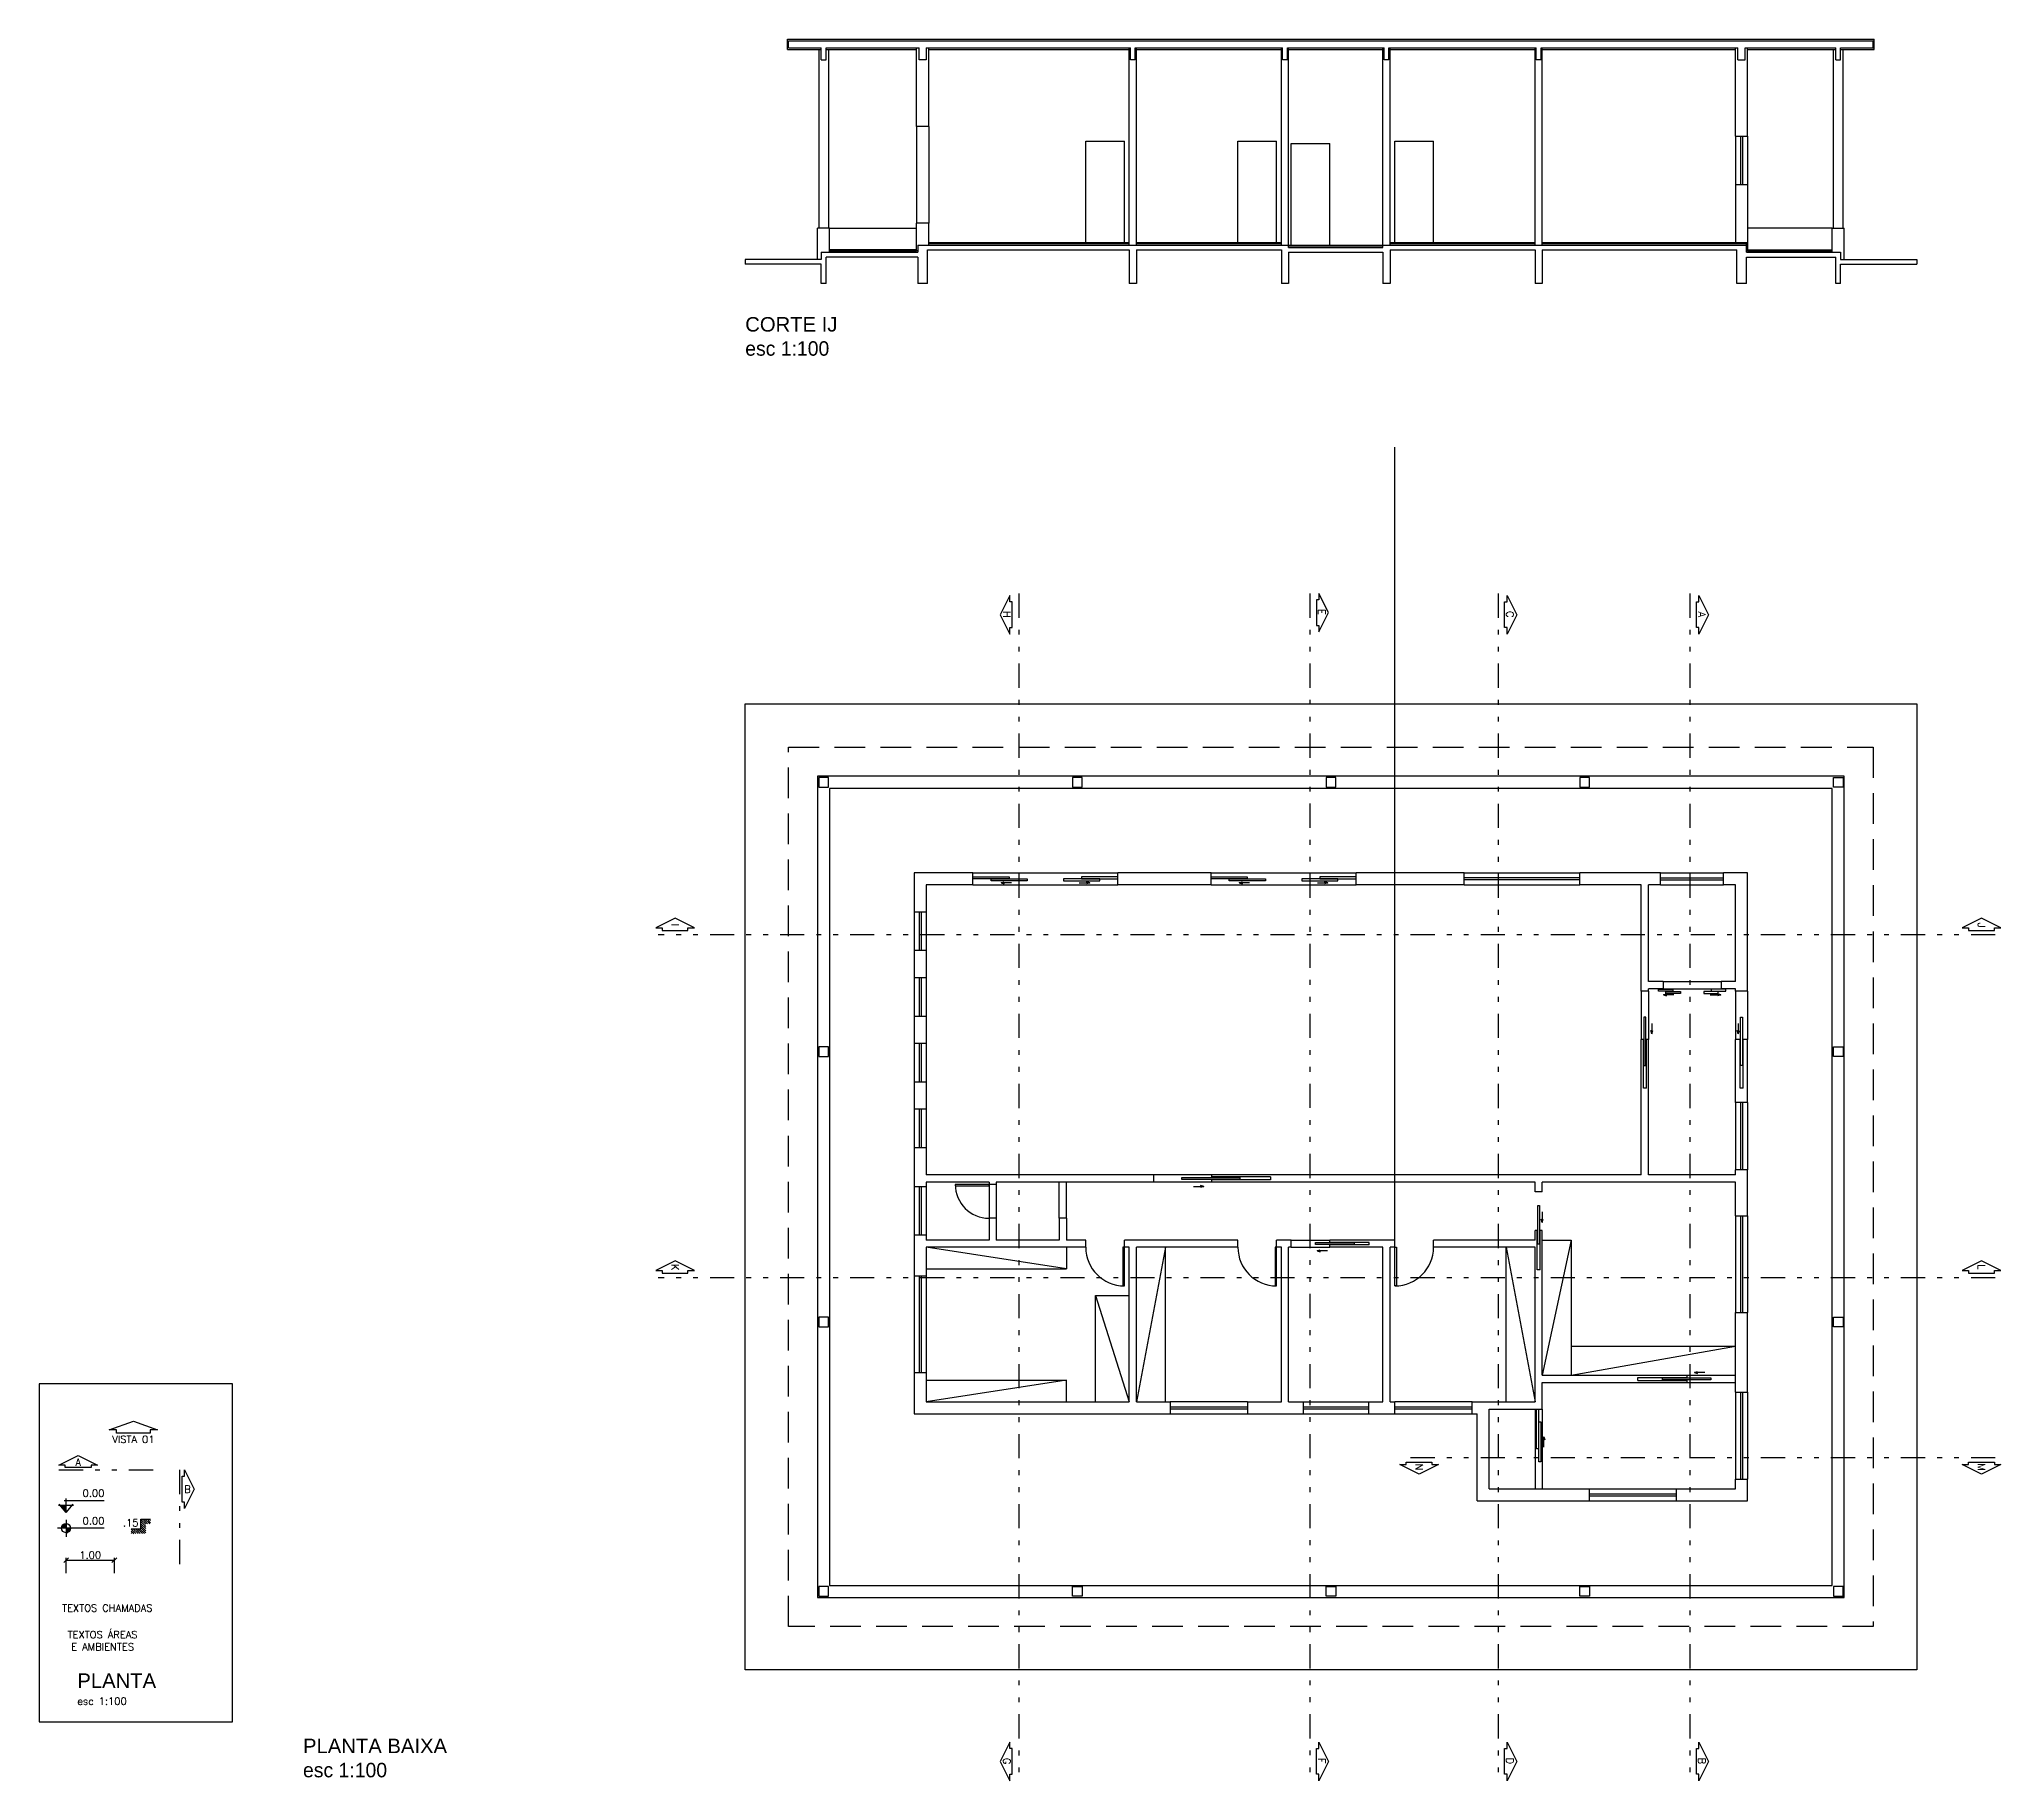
# Model space of a CAD drawing. Header units: millimetres. Extents: x 585.9 to 626.5, y 547.6 to 583.7.
import ezdxf

# ---------------------------------------------------------------- set-up
doc = ezdxf.new("R2010")
doc.units = ezdxf.units.MM
doc.linetypes.add('DIVIDE', pattern=[1.25, 0.5, -0.25, 0, -0.25, 0, -0.25])
doc.linetypes.add('HIDDEN', pattern=[9.525, 6.35, -3.175])
for name, color, linetype in [('ARQ 01', 1, 'Continuous'), ('ARQ 02', 2, 'Continuous'), ('ARQ ESQ1', 1, 'Continuous'), ('ARQ ESQ2', 2, 'Continuous'), ('ARQ-ALVENARIA', 4, 'Continuous'), ('ARQ-COTAS', 30, 'Continuous'), ('ARQ-ESQ-01', 1, 'Continuous'), ('ARQ-ESQ-02', 2, 'Continuous'), ('ARQ-ESTRUTURA', 6, 'Continuous'), ('ARQ-LINHA-05', 5, 'Continuous'), ('ARQ-LINHACORTE', 3, 'DIVIDE'), ('ARQ-MUROS', 17, 'Continuous'), ('ARQ-MÓVEIS', 170, 'Continuous'), ('ARQ-NIVEL', 1, 'Continuous'), ('ARQ-PISO', 8, 'Continuous'), ('ARQ-PROJ-01', 1, 'HIDDEN'), ('ARQ-TEXTO2', 2, 'Continuous'), ('ARQ-TEXTO3', 3, 'Continuous'), ('ARQ-TEXTO4', 4, 'Continuous')]:
    doc.layers.add(name, color=color, linetype=linetype)
doc.styles.add('ROMANS', font='romans.shx')
doc.dimstyles.new('1-100', dxfattribs={"dimtxt": 0.15, "dimasz": 0.1, "dimexe": 0.05, "dimexo": 0.1, "dimgap": 0.03, "dimtad": 1, "dimzin": 5, "dimdsep": 46, "dimtxsty": 'ROMANS', "dimblk": 'OBLIQUE', "dimcen": 0, "dimclrd": 256, "dimclre": 256, "dimclrt": 2, "dimadec": 0, "dimazin": 0, "dimtfac": 1, "dimtofl": 0, "dimtmove": 2, "dimatfit": 3, "dimfxl": 0.04, "dimtolj": 1, "dimtzin": 1, "dimarcsym": 0})

# ---------------------------------------------------------------- blocks, each defined once
blk = doc.blocks.new('_Oblique')
at = {"color": 0, "linetype": 'ByBlock', "lineweight": -2}
blk.add_line((-0.5, -0.5), (0.5, 0.5), dxfattribs=at)
blk = doc.blocks.new('*D15')
at = {"layer": 'ARQ-COTAS', "lineweight": -2}
for p, q in [((586.468, 551.929), (586.468, 552.248)), ((586.468, 552.198), (587.468, 552.198)), ((587.468, 551.929), (587.468, 552.248))]:
    blk.add_line(p, q, dxfattribs=at)
at = {"layer": 'DEFPOINTS', "color": 0}
for p in [(587.468, 552.198), (586.468, 551.829), (587.468, 551.829)]:
    blk.add_point(p, dxfattribs=at)
at = {"layer": 'ARQ-COTAS', "lineweight": -2, "xscale": 0.1, "yscale": 0.1, "zscale": 0.1, "rotation": 180}
blk.add_blockref('_Oblique', (586.468, 552.198), dxfattribs=at)
at = {"layer": 'ARQ-COTAS', "lineweight": -2, "xscale": 0.1, "yscale": 0.1, "zscale": 0.1}
blk.add_blockref('_Oblique', (587.468, 552.198), dxfattribs=at)
at = {"layer": 'ARQ-COTAS', "color": 2, "insert": (586.968, 552.303), "char_height": 0.15, "attachment_point": 5, "style": 'ROMANS'}
blk.add_mtext('\\A1;1.00', dxfattribs=at)
blk = doc.blocks.new('A$C4D0E081D')
at = {"layer": 'ARQ-NIVEL'}
h = blk.add_hatch(dxfattribs=at)
h.set_pattern_fill('ANSI31', color=8, scale=0.25, angle=90, style=0)
h.set_pattern_definition([(135, (-18.381433, -69.158416), (-0.022097087, -0.022097087), [])])
h.paths.add_polyline_path([(0.4, 0.3), (0.2, 0.3), (0.2, 0.1), (0, 0.1), (0, 0), (0.3, 0), (0.3, 0.2), (0.4, 0.2)])
at = {"layer": 'ARQ-NIVEL', "color": 2}
blk.add_lwpolyline([(0, 0.1), (0.2, 0.1), (0.2, 0.3), (0.4, 0.3)], dxfattribs=at)
blk = doc.blocks.new('nivel planta')
at = {"layer": 'ARQ-NIVEL', "color": 1}
for p, q in [((0, 0), (-0.969, 0)), ((-0.884, 0.007), (-0.791, 0.007)), ((-0.883, 0.015), (-0.791, 0.015)), ((-0.882, 0.023), (-0.791, 0.023)), ((-0.88, 0.03), (-0.791, 0.03)), ((-0.876, 0.038), (-0.791, 0.038)), ((-0.873, 0.046), (-0.791, 0.046)), ((-0.868, 0.054), (-0.791, 0.054)), ((-0.861, 0.062), (-0.791, 0.062)), ((-0.854, 0.069), (-0.791, 0.069)), ((-0.844, 0.077), (-0.791, 0.077)), ((-0.83, 0.085), (-0.791, 0.085)), ((-0.791, 0.174), (-0.791, -0.179)), ((-0.791, -0.001), (-0.697, -0.001)), ((-0.791, -0.009), (-0.698, -0.009)), ((-0.791, -0.016), (-0.699, -0.016)), ((-0.791, -0.024), (-0.7, -0.024)), ((-0.791, -0.032), (-0.703, -0.032)), ((-0.791, -0.04), (-0.706, -0.04)), ((-0.791, -0.048), (-0.71, -0.048)), ((-0.791, -0.056), (-0.715, -0.056)), ((-0.791, -0.063), (-0.722, -0.063)), ((-0.791, -0.071), (-0.73, -0.071)), ((-0.791, -0.079), (-0.74, -0.079)), ((-0.791, -0.087), (-0.755, -0.087))]:
    blk.add_line(p, q, dxfattribs=at)
blk.add_circle((-0.791, 0), 0.0937, dxfattribs=at)
blk = doc.blocks.new('nivel corte')
at = {"color": 1}
for p, q in [((-0.155, 0.15), (0.155, 0.15)), ((0, 0), (-0.144, 0.174)), ((0, 0.141), (-0.117, 0.141)), ((0, 0.131), (-0.109, 0.131)), ((0, 0.122), (-0.101, 0.122)), ((0, 0.113), (-0.093, 0.113)), ((0, 0.103), (-0.086, 0.103)), ((0, 0.094), (-0.078, 0.094)), ((0, 0.084), (-0.07, 0.084)), ((0, 0.075), (-0.062, 0.075)), ((0, 0.066), (-0.054, 0.066)), ((0, 0.056), (-0.047, 0.056)), ((0, 0.047), (-0.039, 0.047)), ((-0.038, 0.249), (0.791, 0.249)), ((0, 0.038), (-0.031, 0.038)), ((0, 0.028), (-0.023, 0.028)), ((0, 0.019), (-0.016, 0.019)), ((0, 0.009), (-0.008, 0.009)), ((0, 0), (0, 0.287)), ((0, 0), (0.144, 0.174))]:
    blk.add_line(p, q, dxfattribs=at)

msp = doc.modelspace()

# ---------------------------------------------------------------- linework, layer by layer
msp.add_lwpolyline([(585.912, 548.85), (589.912, 548.85), (589.912, 555.85), (585.912, 555.85)], close=True)
at = {"layer": 'ARQ 01'}
for centre, start, end in [((608.372, 558.675), 180, 270), ((611.522, 558.675), 180, 270), ((613.972, 558.675), 270, 0)]:
    msp.add_arc(centre, 0.8, start, end, dxfattribs=at)
at = {"layer": 'ARQ 02'}
for points in [[(608.372, 558.675), (608.342, 558.675), (608.342, 557.875), (608.372, 557.875)], [(611.522, 558.675), (611.492, 558.675), (611.492, 557.875), (611.522, 557.875)], [(613.972, 558.675), (614.002, 558.675), (614.002, 557.875), (613.972, 557.875)]]:
    msp.add_lwpolyline(points, close=True, dxfattribs=at)
at = {"layer": 'ARQ ESQ1'}
for p, q in [((607.572, 579.473), (607.572, 581.573)), ((608.372, 579.473), (608.372, 581.573)), ((610.722, 579.473), (610.722, 581.573)), ((611.522, 579.473), (611.522, 581.573)), ((611.822, 579.423), (611.822, 581.523)), ((611.822, 581.523), (612.622, 581.523)), ((612.622, 579.423), (612.622, 581.523)), ((613.972, 579.473), (613.972, 581.573)), ((614.772, 579.473), (614.772, 581.573)), ((621.022, 581.673), (621.022, 580.673)), ((621.272, 581.673), (621.272, 580.673)), ((605.819, 566.218), (605.886, 566.239)), ((606.035, 566.218), (605.819, 566.218)), ((605.819, 566.218), (605.886, 566.197)), ((607.439, 566.218), (607.655, 566.218)), ((607.655, 566.218), (607.588, 566.239)), ((607.655, 566.218), (607.588, 566.197)), ((610.749, 566.218), (610.816, 566.239)), ((610.965, 566.218), (610.749, 566.218)), ((610.749, 566.218), (610.816, 566.197)), ((612.369, 566.218), (612.585, 566.218)), ((612.585, 566.218), (612.518, 566.239)), ((612.585, 566.218), (612.518, 566.197)), ((619.529, 563.9), (619.596, 563.921)), ((619.529, 563.9), (619.596, 563.921)), ((619.745, 563.9), (619.529, 563.9)), ((619.529, 563.9), (619.596, 563.879)), ((619.745, 563.9), (619.529, 563.9)), ((619.529, 563.9), (619.596, 563.879)), ((620.499, 563.9), (620.715, 563.9)), ((620.499, 563.9), (620.715, 563.9)), ((620.715, 563.9), (620.648, 563.921)), ((620.715, 563.9), (620.648, 563.921)), ((620.715, 563.9), (620.648, 563.879)), ((620.715, 563.9), (620.648, 563.879)), ((619.287, 563.093), (619.266, 563.159)), ((619.287, 563.309), (619.287, 563.093)), ((619.287, 563.093), (619.308, 563.159)), ((621.08, 563.093), (621.059, 563.159)), ((621.08, 563.309), (621.08, 563.093)), ((621.08, 563.093), (621.101, 563.159)), ((609.801, 559.935), (610.017, 559.935)), ((609.801, 559.935), (610.017, 559.935)), ((610.017, 559.935), (609.95, 559.956)), ((610.017, 559.935), (609.95, 559.956)), ((610.017, 559.935), (609.95, 559.914)), ((610.017, 559.935), (609.95, 559.914)), ((617.02, 559.189), (616.999, 559.256)), ((617.02, 559.405), (617.02, 559.189)), ((617.02, 559.189), (617.041, 559.256)), ((612.36, 558.599), (612.426, 558.62)), ((612.36, 558.599), (612.426, 558.62)), ((612.575, 558.599), (612.36, 558.599)), ((612.36, 558.599), (612.426, 558.577)), ((612.575, 558.599), (612.36, 558.599)), ((612.36, 558.599), (612.426, 558.577)), ((620.171, 556.085), (620.238, 556.106)), ((620.171, 556.085), (620.238, 556.064)), ((620.387, 556.085), (620.171, 556.085)), ((617.057, 554.752), (617.036, 554.685)), ((617.057, 554.752), (617.078, 554.685)), ((617.057, 554.536), (617.057, 554.752))]:
    msp.add_line(p, q, dxfattribs=at)
at = {"layer": 'ARQ ESQ2'}
for p, q in [((621.127, 581.673), (621.127, 580.673)), ((621.167, 581.673), (621.167, 580.673)), ((605.237, 566.34), (605.987, 566.34)), ((605.237, 566.3), (605.237, 566.34)), ((605.987, 566.3), (605.237, 566.3)), ((605.612, 566.3), (606.362, 566.3)), ((605.612, 566.26), (605.612, 566.3)), ((606.362, 566.26), (605.612, 566.26)), ((605.987, 566.34), (605.987, 566.3)), ((606.362, 566.3), (606.362, 566.26)), ((607.862, 566.3), (607.112, 566.3)), ((607.112, 566.3), (607.112, 566.26)), ((607.112, 566.26), (607.862, 566.26)), ((608.237, 566.34), (607.487, 566.34)), ((607.487, 566.34), (607.487, 566.3)), ((607.487, 566.3), (608.237, 566.3)), ((607.862, 566.26), (607.862, 566.3)), ((608.237, 566.3), (608.237, 566.34)), ((610.167, 566.34), (610.917, 566.34)), ((610.167, 566.3), (610.167, 566.34)), ((610.917, 566.3), (610.167, 566.3)), ((610.542, 566.3), (611.292, 566.3)), ((610.542, 566.26), (610.542, 566.3)), ((611.292, 566.26), (610.542, 566.26)), ((610.917, 566.34), (610.917, 566.3)), ((611.292, 566.3), (611.292, 566.26)), ((612.792, 566.3), (612.042, 566.3)), ((612.042, 566.3), (612.042, 566.26)), ((612.042, 566.26), (612.792, 566.26)), ((613.167, 566.34), (612.417, 566.34)), ((612.417, 566.34), (612.417, 566.3)), ((612.417, 566.3), (613.167, 566.3)), ((612.792, 566.26), (612.792, 566.3)), ((613.167, 566.3), (613.167, 566.34)), ((619.426, 564.019), (619.726, 564.019)), ((619.426, 563.979), (619.426, 564.019)), ((619.726, 563.979), (619.426, 563.979)), ((619.581, 563.969), (619.881, 563.969)), ((619.581, 563.929), (619.581, 563.969)), ((619.726, 564.019), (619.726, 563.979)), ((619.881, 563.969), (619.881, 563.929)), ((620.663, 563.969), (620.363, 563.969)), ((620.363, 563.969), (620.363, 563.929)), ((620.818, 564.019), (620.518, 564.019)), ((620.518, 564.019), (620.518, 563.979)), ((620.518, 563.979), (620.818, 563.979)), ((620.663, 563.929), (620.663, 563.969)), ((620.818, 563.979), (620.818, 564.019)), ((619.881, 563.929), (619.581, 563.929)), ((620.363, 563.929), (620.663, 563.929)), ((619.167, 563.44), (619.127, 563.44)), ((619.127, 563.44), (619.127, 562.44)), ((619.167, 562.44), (619.167, 563.44)), ((621.127, 563.44), (621.167, 563.44)), ((621.127, 562.44), (621.127, 563.44)), ((621.167, 563.44), (621.167, 562.44)), ((619.127, 562.44), (619.167, 562.44)), ((621.167, 562.44), (621.127, 562.44)), ((609.562, 560.12), (610.762, 560.12)), ((609.562, 560.08), (609.562, 560.12)), ((610.762, 560.08), (609.562, 560.08)), ((610.762, 560.12), (610.762, 560.08)), ((616.927, 559.54), (616.967, 559.54)), ((616.927, 558.74), (616.927, 559.54)), ((616.967, 559.54), (616.967, 558.74)), ((612.33, 558.77), (613.13, 558.77)), ((612.33, 558.73), (612.33, 558.77)), ((613.13, 558.73), (612.33, 558.73)), ((613.13, 558.77), (613.13, 558.73)), ((616.967, 558.74), (616.927, 558.74)), ((619.51, 555.97), (620.51, 555.97)), ((619.51, 555.93), (619.51, 555.97)), ((620.51, 555.93), (619.51, 555.93)), ((620.51, 555.97), (620.51, 555.93)), ((616.904, 555.325), (616.944, 555.325)), ((616.904, 554.5), (616.904, 555.325)), ((616.944, 555.325), (616.944, 554.5)), ((616.952, 555.058), (616.992, 555.058)), ((616.952, 554.233), (616.952, 555.058)), ((616.992, 555.058), (616.992, 554.233)), ((616.944, 554.5), (616.904, 554.5)), ((616.992, 554.233), (616.952, 554.233))]:
    msp.add_line(p, q, dxfattribs=at)
at = {"layer": 'ARQ-ALVENARIA'}
for p, q in [((604.072, 581.873), (604.072, 583.503)), ((604.322, 581.873), (604.322, 583.503)), ((608.472, 579.423), (608.472, 583.503)), ((608.622, 579.423), (608.622, 583.503)), ((611.622, 579.423), (611.622, 583.503)), ((611.772, 579.423), (611.772, 583.503)), ((613.722, 579.423), (613.722, 583.503)), ((613.872, 579.423), (613.872, 583.503)), ((616.872, 579.423), (616.872, 583.503)), ((617.022, 579.423), (617.022, 583.503)), ((621.022, 581.673), (621.022, 583.503)), ((621.272, 581.673), (621.272, 583.503)), ((604.322, 581.873), (604.072, 581.873)), ((621.022, 581.673), (621.272, 581.673)), ((621.022, 580.673), (621.272, 580.673)), ((621.022, 580.673), (621.022, 579.473)), ((621.272, 580.673), (621.272, 579.473)), ((602.272, 579.773), (602.022, 579.773)), ((602.022, 579.123), (602.022, 579.773)), ((602.272, 579.273), (602.272, 579.773)), ((604.072, 579.303), (604.072, 579.873)), ((604.322, 579.873), (604.072, 579.873)), ((604.322, 579.423), (604.322, 579.873)), ((623.022, 579.273), (623.022, 579.773)), ((623.022, 579.773), (623.272, 579.773)), ((623.272, 579.123), (623.272, 579.773)), ((602.047, 568.4), (602.047, 568.2)), ((602.247, 568.4), (602.047, 568.4)), ((602.247, 568.2), (602.247, 568.4)), ((607.297, 568.4), (607.297, 568.2)), ((607.497, 568.4), (607.297, 568.4)), ((607.497, 568.2), (607.497, 568.4)), ((612.547, 568.4), (612.547, 568.2)), ((612.747, 568.4), (612.547, 568.4)), ((612.747, 568.2), (612.747, 568.4)), ((617.797, 568.4), (617.797, 568.2)), ((617.997, 568.4), (617.797, 568.4)), ((617.997, 568.2), (617.997, 568.4)), ((602.047, 568.2), (602.247, 568.2)), ((607.297, 568.2), (607.497, 568.2)), ((612.547, 568.2), (612.747, 568.2)), ((617.797, 568.2), (617.997, 568.2)), ((623.047, 568.4), (623.247, 568.4)), ((623.047, 568.2), (623.047, 568.4)), ((623.247, 568.2), (623.047, 568.2)), ((623.247, 568.4), (623.247, 568.2)), ((604.022, 566.425), (604.022, 565.615)), ((605.237, 566.425), (604.022, 566.425)), ((605.237, 566.175), (605.237, 566.425)), ((610.167, 566.425), (608.237, 566.425)), ((608.237, 566.175), (608.237, 566.425)), ((610.167, 566.175), (610.167, 566.425)), ((613.167, 566.175), (613.167, 566.425)), ((615.402, 566.425), (613.167, 566.425)), ((615.402, 566.175), (615.402, 566.425)), ((619.472, 566.425), (617.802, 566.425)), ((617.802, 566.175), (617.802, 566.425)), ((619.472, 566.175), (619.472, 566.425)), ((621.272, 566.425), (620.772, 566.425)), ((620.772, 566.175), (620.772, 566.425)), ((621.272, 563.975), (621.272, 566.425)), ((604.272, 566.175), (604.272, 565.615)), ((605.237, 566.175), (604.272, 566.175)), ((610.167, 566.175), (608.237, 566.175)), ((615.402, 566.175), (613.167, 566.175)), ((619.072, 566.175), (617.802, 566.175)), ((619.072, 563.975), (619.072, 566.175)), ((619.222, 564.175), (619.222, 566.175)), ((619.472, 566.175), (619.222, 566.175)), ((621.022, 566.175), (620.772, 566.175)), ((621.022, 564.175), (621.022, 566.175)), ((604.272, 565.615), (604.022, 565.615)), ((604.272, 564.815), (604.022, 564.815)), ((604.022, 564.815), (604.022, 564.255)), ((604.272, 564.815), (604.272, 564.255)), ((604.272, 564.255), (604.022, 564.255)), ((619.222, 563.975), (619.072, 563.975)), ((619.522, 564.175), (619.222, 564.175)), ((619.522, 564.025), (619.222, 564.025)), ((619.222, 563.975), (619.222, 564.025)), ((619.522, 564.175), (619.522, 564.025)), ((621.022, 564.175), (620.722, 564.175)), ((620.722, 564.175), (620.722, 564.025)), ((621.022, 564.025), (620.722, 564.025)), ((621.022, 563.975), (621.022, 564.025)), ((621.272, 563.975), (621.022, 563.975)), ((604.272, 563.455), (604.022, 563.455)), ((604.022, 563.455), (604.022, 562.895)), ((604.272, 563.455), (604.272, 562.895)), ((602.047, 562.825), (602.047, 562.625)), ((602.247, 562.825), (602.047, 562.825)), ((602.247, 562.625), (602.247, 562.825)), ((604.272, 562.895), (604.022, 562.895)), ((619.072, 560.175), (619.072, 562.975)), ((619.117, 562.975), (619.072, 562.975)), ((619.117, 561.965), (619.117, 562.975)), ((619.222, 562.975), (619.177, 562.975)), ((619.177, 561.965), (619.177, 562.975)), ((619.222, 560.175), (619.222, 562.975)), ((621.022, 561.675), (621.022, 562.975)), ((621.117, 562.975), (621.022, 562.975)), ((621.117, 561.965), (621.117, 562.975)), ((621.272, 562.975), (621.177, 562.975)), ((621.177, 561.965), (621.177, 562.975)), ((621.272, 561.675), (621.272, 562.975)), ((623.047, 562.825), (623.247, 562.825)), ((623.047, 562.625), (623.047, 562.825)), ((623.247, 562.825), (623.247, 562.625)), ((602.047, 562.625), (602.247, 562.625)), ((623.247, 562.625), (623.047, 562.625)), ((604.272, 562.095), (604.022, 562.095)), ((604.022, 562.095), (604.022, 561.535)), ((604.272, 562.095), (604.272, 561.535)), ((619.177, 561.965), (619.117, 561.965)), ((621.177, 561.965), (621.117, 561.965)), ((604.272, 561.535), (604.022, 561.535)), ((621.272, 561.675), (621.022, 561.675)), ((604.272, 560.735), (604.022, 560.735)), ((604.022, 560.735), (604.022, 559.925)), ((604.272, 560.735), (604.272, 560.175)), ((604.272, 559.925), (604.022, 559.925)), ((608.978, 560.175), (604.272, 560.175)), ((604.272, 560.025), (604.272, 559.925)), ((605.572, 560.025), (604.272, 560.025)), ((605.572, 560.025), (605.572, 559.975)), ((605.722, 559.975), (605.572, 559.975)), ((605.722, 560.025), (605.722, 559.975)), ((608.978, 560.025), (605.722, 560.025)), ((608.978, 560.175), (608.978, 560.025)), ((619.072, 560.175), (610.178, 560.175)), ((610.178, 560.175), (610.178, 560.13)), ((611.398, 560.13), (610.178, 560.13)), ((611.398, 560.07), (610.178, 560.07)), ((610.178, 560.07), (610.178, 560.025)), ((616.872, 560.025), (610.178, 560.025)), ((611.398, 560.13), (611.398, 560.07)), ((616.872, 559.825), (616.872, 560.025)), ((621.022, 560.025), (617.022, 560.025)), ((617.022, 559.825), (617.022, 560.025)), ((621.022, 560.175), (619.222, 560.175)), ((621.022, 560.175), (621.022, 560.275)), ((621.272, 560.275), (621.022, 560.275)), ((621.022, 559.325), (621.022, 560.025)), ((621.272, 559.325), (621.272, 560.275)), ((617.022, 559.825), (616.872, 559.825)), ((605.572, 559.275), (605.572, 558.825)), ((605.722, 559.275), (605.572, 559.275)), ((605.722, 559.275), (605.722, 558.825)), ((607.172, 559.275), (607.022, 559.275)), ((607.022, 559.275), (607.022, 558.825)), ((607.172, 559.275), (607.172, 558.825)), ((621.022, 559.325), (621.272, 559.325)), ((604.272, 558.925), (604.022, 558.925)), ((604.022, 558.925), (604.022, 558.075)), ((604.272, 558.925), (604.272, 558.825)), ((605.572, 558.825), (604.272, 558.825)), ((604.272, 558.675), (604.272, 558.075)), ((607.572, 558.675), (604.272, 558.675)), ((607.022, 558.825), (605.722, 558.825)), ((607.572, 558.825), (607.172, 558.825)), ((607.572, 558.675), (607.572, 558.825)), ((608.372, 558.675), (608.372, 558.825)), ((610.722, 558.825), (608.372, 558.825)), ((608.472, 558.675), (608.372, 558.675)), ((608.472, 555.475), (608.472, 558.675)), ((608.622, 555.475), (608.622, 558.675)), ((610.722, 558.675), (608.622, 558.675)), ((610.722, 558.675), (610.722, 558.825)), ((611.522, 558.675), (611.522, 558.825)), ((611.822, 558.825), (611.522, 558.825)), ((611.622, 558.675), (611.522, 558.675)), ((611.622, 555.475), (611.622, 558.675)), ((611.772, 555.475), (611.772, 558.675)), ((611.822, 558.675), (611.772, 558.675)), ((611.822, 558.675), (611.822, 558.825)), ((613.972, 558.825), (612.622, 558.825)), ((612.622, 558.775), (612.622, 558.825)), ((613.442, 558.775), (612.622, 558.775)), ((612.622, 558.675), (612.622, 558.725)), ((613.442, 558.725), (612.622, 558.725)), ((613.722, 558.675), (612.622, 558.675)), ((613.442, 558.725), (613.442, 558.775)), ((613.722, 555.475), (613.722, 558.675)), ((613.872, 555.475), (613.872, 558.675)), ((613.972, 558.675), (613.872, 558.675)), ((613.972, 558.675), (613.972, 558.825)), ((616.872, 558.825), (614.772, 558.825)), ((614.772, 558.675), (614.772, 558.825)), ((616.872, 558.675), (614.772, 558.675)), ((616.872, 558.825), (616.872, 559.025)), ((616.917, 559.025), (616.872, 559.025)), ((616.872, 555.475), (616.872, 558.675)), ((616.917, 558.205), (616.917, 559.025)), ((617.022, 559.025), (616.977, 559.025)), ((616.977, 558.205), (616.977, 559.025)), ((617.022, 556.025), (617.022, 559.025)), ((604.272, 558.075), (604.022, 558.075)), ((616.977, 558.205), (616.917, 558.205)), ((602.047, 557.225), (602.047, 557.025)), ((602.247, 557.225), (602.047, 557.225)), ((602.247, 557.025), (602.247, 557.225)), ((621.022, 557.325), (621.272, 557.325)), ((621.022, 555.675), (621.022, 557.325)), ((621.272, 555.675), (621.272, 557.325)), ((623.047, 557.225), (623.247, 557.225)), ((623.047, 557.025), (623.047, 557.225)), ((623.247, 557.225), (623.247, 557.025)), ((602.047, 557.025), (602.247, 557.025)), ((623.247, 557.025), (623.047, 557.025)), ((604.272, 556.075), (604.022, 556.075)), ((604.022, 556.075), (604.022, 555.225)), ((604.272, 556.075), (604.272, 555.475)), ((617.022, 556.025), (620.022, 556.025)), ((617.022, 555.325), (617.022, 555.875)), ((617.022, 555.875), (620.022, 555.875)), ((619.002, 555.92), (619.002, 555.98)), ((619.002, 555.98), (620.022, 555.98)), ((619.002, 555.92), (620.022, 555.92)), ((620.022, 555.98), (620.022, 556.025)), ((620.022, 555.875), (620.022, 555.92)), ((604.272, 555.475), (608.472, 555.475)), ((608.622, 555.475), (609.322, 555.475)), ((609.322, 555.475), (609.322, 555.225)), ((610.922, 555.475), (610.922, 555.225)), ((610.922, 555.475), (611.622, 555.475)), ((611.772, 555.475), (612.072, 555.475)), ((612.072, 555.475), (612.072, 555.225)), ((613.422, 555.475), (613.422, 555.225)), ((613.422, 555.475), (613.722, 555.475)), ((613.872, 555.475), (613.972, 555.475)), ((613.972, 555.225), (613.972, 555.475)), ((615.572, 555.225), (615.572, 555.475)), ((615.572, 555.475), (616.872, 555.475)), ((621.022, 555.675), (621.272, 555.675)), ((604.022, 555.225), (609.322, 555.225)), ((610.922, 555.225), (612.072, 555.225)), ((613.422, 555.225), (613.972, 555.225)), ((615.572, 555.225), (615.672, 555.225)), ((615.672, 553.425), (615.672, 555.225)), ((615.922, 553.675), (615.922, 555.325)), ((615.922, 555.325), (617.022, 555.325)), ((621.022, 553.675), (621.022, 553.875)), ((621.022, 553.875), (621.272, 553.875)), ((621.272, 553.425), (621.272, 553.875)), ((615.672, 553.425), (617.997, 553.425)), ((615.922, 553.675), (617.997, 553.675)), ((617.997, 553.425), (617.997, 553.675)), ((619.797, 553.425), (619.797, 553.675)), ((619.797, 553.675), (621.022, 553.675)), ((619.797, 553.425), (621.272, 553.425)), ((602.247, 551.65), (602.047, 551.65)), ((602.047, 551.65), (602.047, 551.45)), ((602.047, 551.45), (602.247, 551.45)), ((602.247, 551.45), (602.247, 551.65)), ((607.297, 551.45), (607.297, 551.65)), ((607.297, 551.65), (607.497, 551.65)), ((607.497, 551.45), (607.297, 551.45)), ((607.497, 551.65), (607.497, 551.45)), ((612.547, 551.45), (612.547, 551.65)), ((612.547, 551.65), (612.747, 551.65)), ((612.747, 551.45), (612.547, 551.45)), ((612.747, 551.65), (612.747, 551.45)), ((617.797, 551.45), (617.797, 551.65)), ((617.797, 551.65), (617.997, 551.65)), ((617.997, 551.45), (617.797, 551.45)), ((617.997, 551.65), (617.997, 551.45)), ((623.247, 551.65), (623.047, 551.65)), ((623.047, 551.65), (623.047, 551.45)), ((623.047, 551.45), (623.247, 551.45)), ((623.247, 551.45), (623.247, 551.65))]:
    msp.add_line(p, q, dxfattribs=at)
at = {"layer": 'ARQ-ESQ-01'}
for p, q in [((604.072, 581.873), (604.072, 579.873)), ((604.322, 581.873), (604.322, 579.873)), ((607.572, 581.573), (608.372, 581.573)), ((610.722, 581.573), (611.522, 581.573)), ((613.972, 581.573), (614.772, 581.573)), ((615.402, 566.425), (617.802, 566.425)), ((619.472, 566.425), (620.772, 566.425)), ((615.402, 566.175), (617.802, 566.175)), ((619.472, 566.175), (620.772, 566.175)), ((604.022, 565.615), (604.022, 564.815)), ((604.272, 565.615), (604.272, 564.815)), ((604.022, 564.255), (604.022, 563.455)), ((604.272, 564.255), (604.272, 563.455)), ((604.022, 562.895), (604.022, 562.095)), ((604.272, 562.895), (604.272, 562.095)), ((604.022, 561.535), (604.022, 560.735)), ((604.272, 561.535), (604.272, 560.735)), ((621.022, 561.675), (621.022, 560.275)), ((621.272, 561.675), (621.272, 560.275)), ((604.022, 559.925), (604.022, 558.925)), ((604.272, 559.925), (604.272, 558.925)), ((621.022, 559.325), (621.022, 557.325)), ((621.272, 559.325), (621.272, 557.325)), ((604.022, 558.075), (604.022, 556.075)), ((604.272, 558.075), (604.272, 556.075)), ((610.922, 555.475), (609.322, 555.475)), ((612.072, 555.475), (613.422, 555.475)), ((615.572, 555.475), (613.972, 555.475)), ((621.022, 555.675), (621.022, 553.875)), ((621.272, 555.675), (621.272, 553.875)), ((609.322, 555.225), (610.922, 555.225)), ((612.072, 555.225), (613.422, 555.225)), ((613.972, 555.225), (615.572, 555.225)), ((617.997, 553.675), (619.797, 553.675)), ((617.997, 553.425), (619.797, 553.425))]:
    msp.add_line(p, q, dxfattribs=at)
msp.add_arc((605.572, 559.975), 0.7, 180, 270, dxfattribs=at)
at = {"layer": 'ARQ-ESQ-02'}
for p, q in [((617.802, 566.32), (615.402, 566.32)), ((617.802, 566.28), (615.402, 566.28)), ((619.472, 566.32), (620.772, 566.32)), ((619.472, 566.28), (620.772, 566.28)), ((604.127, 565.615), (604.127, 564.815)), ((604.167, 565.615), (604.167, 564.815)), ((604.127, 564.255), (604.127, 563.455)), ((604.167, 564.255), (604.167, 563.455)), ((604.127, 562.895), (604.127, 562.095)), ((604.167, 562.895), (604.167, 562.095)), ((604.127, 561.535), (604.127, 560.735)), ((604.167, 561.535), (604.167, 560.735)), ((621.127, 561.675), (621.127, 560.275)), ((621.167, 561.675), (621.167, 560.275)), ((604.127, 559.925), (604.127, 558.925)), ((604.167, 559.925), (604.167, 558.925)), ((605.572, 559.975), (604.872, 559.975)), ((604.872, 559.975), (604.872, 559.945)), ((604.872, 559.945), (605.572, 559.945)), ((605.572, 559.945), (605.572, 559.975)), ((621.127, 559.325), (621.127, 557.325)), ((621.167, 559.325), (621.167, 557.325)), ((604.127, 558.075), (604.127, 556.075)), ((604.167, 558.075), (604.167, 556.075)), ((621.127, 555.675), (621.127, 553.875)), ((621.167, 555.675), (621.167, 553.875)), ((609.322, 555.37), (610.922, 555.37)), ((609.322, 555.33), (610.922, 555.33)), ((612.072, 555.37), (613.422, 555.37)), ((612.072, 555.33), (613.422, 555.33)), ((613.972, 555.37), (615.572, 555.37)), ((613.972, 555.33), (615.572, 555.33)), ((617.997, 553.57), (619.797, 553.57)), ((617.997, 553.53), (619.797, 553.53))]:
    msp.add_line(p, q, dxfattribs=at)
at = {"layer": 'ARQ-ESTRUTURA'}
for p, q in [((601.422, 583.503), (601.422, 583.653)), ((601.422, 583.653), (623.872, 583.653)), ((601.422, 583.503), (602.048, 583.503)), ((602.048, 583.503), (602.098, 583.503)), ((602.098, 583.253), (602.098, 583.503)), ((602.198, 583.503), (604.122, 583.503)), ((602.198, 583.253), (602.198, 583.503)), ((604.272, 583.503), (608.497, 583.503)), ((608.497, 583.253), (608.497, 583.503)), ((608.597, 583.253), (608.597, 583.503)), ((608.597, 583.503), (611.647, 583.503)), ((611.647, 583.253), (611.647, 583.503)), ((611.747, 583.253), (611.747, 583.503)), ((611.747, 583.503), (613.747, 583.503)), ((613.747, 583.253), (613.747, 583.503)), ((613.847, 583.253), (613.847, 583.503)), ((613.847, 583.503), (616.897, 583.503)), ((616.897, 583.253), (616.897, 583.503)), ((616.997, 583.253), (616.997, 583.503)), ((616.997, 583.503), (621.072, 583.503)), ((621.072, 583.253), (621.072, 583.503)), ((621.222, 583.503), (623.096, 583.503)), ((621.222, 583.253), (621.222, 583.503)), ((623.096, 583.253), (623.096, 583.503)), ((623.196, 583.253), (623.196, 583.503)), ((623.196, 583.503), (623.872, 583.503)), ((623.872, 583.503), (623.872, 583.653)), ((602.098, 583.253), (602.198, 583.253)), ((608.597, 583.253), (608.497, 583.253)), ((611.747, 583.253), (611.647, 583.253)), ((613.847, 583.253), (613.747, 583.253)), ((616.997, 583.253), (616.897, 583.253)), ((621.072, 583.253), (621.222, 583.253)), ((623.096, 583.253), (623.196, 583.253)), ((604.097, 579.423), (611.772, 579.423)), ((604.097, 579.423), (604.097, 579.273)), ((611.772, 579.373), (611.772, 579.423)), ((611.772, 579.373), (613.722, 579.373)), ((613.722, 579.423), (621.247, 579.423)), ((613.722, 579.373), (613.722, 579.423)), ((621.247, 579.273), (621.247, 579.423)), ((602.098, 579.123), (600.522, 579.123)), ((600.522, 579.123), (600.522, 579.023)), ((602.098, 579.023), (600.522, 579.023)), ((602.098, 579.273), (602.098, 579.123)), ((602.098, 579.273), (604.097, 579.273)), ((602.098, 578.623), (602.098, 579.023)), ((602.198, 578.623), (602.198, 579.173)), ((604.097, 579.173), (602.198, 579.173)), ((604.097, 579.173), (604.097, 578.623)), ((604.297, 578.623), (604.297, 579.323)), ((604.297, 579.323), (608.472, 579.323)), ((608.472, 579.323), (608.472, 578.623)), ((608.622, 579.323), (608.622, 578.623)), ((608.622, 579.323), (611.622, 579.323)), ((611.622, 579.323), (611.622, 578.623)), ((611.772, 579.273), (611.772, 578.623)), ((611.772, 579.273), (613.722, 579.273)), ((613.722, 579.273), (613.722, 578.623)), ((613.872, 579.323), (613.872, 578.623)), ((613.872, 579.323), (616.872, 579.323)), ((616.872, 579.323), (616.872, 578.623)), ((617.022, 579.323), (617.022, 578.623)), ((617.022, 579.323), (621.047, 579.323)), ((621.047, 578.623), (621.047, 579.323)), ((621.247, 579.273), (623.196, 579.273)), ((621.247, 578.623), (621.247, 579.173)), ((621.247, 579.173), (623.096, 579.173)), ((623.096, 578.623), (623.096, 579.173)), ((623.196, 579.273), (623.196, 579.123)), ((623.196, 579.123), (624.772, 579.123)), ((623.196, 578.623), (623.196, 579.023)), ((623.196, 579.023), (624.772, 579.023)), ((624.772, 579.123), (624.772, 579.023)), ((602.198, 578.623), (602.098, 578.623)), ((604.297, 578.623), (604.097, 578.623)), ((608.622, 578.623), (608.472, 578.623)), ((611.772, 578.623), (611.622, 578.623)), ((613.872, 578.623), (613.722, 578.623)), ((617.022, 578.623), (616.872, 578.623)), ((621.247, 578.623), (621.047, 578.623)), ((623.196, 578.623), (623.096, 578.623))]:
    msp.add_line(p, q, dxfattribs=at)
msp.add_lwpolyline([(604.272, 583.503), (604.272, 583.253), (604.122, 583.253), (604.122, 583.503)], dxfattribs=at)
at = {"layer": 'ARQ-LINHA-05'}
msp.add_line((613.972, 558.825), (613.972, 575.235), dxfattribs=at)
at = {"layer": 'ARQ-LINHACORTE', "linetype": 'ByBlock'}
for p, q in [((606, 572.17), (605.8, 571.77)), ((606, 572.037), (606, 572.17)), ((612.348, 572.079), (612.348, 571.546)), ((612.398, 572.079), (612.348, 572.079)), ((612.598, 571.812), (612.398, 572.212)), ((612.398, 572.212), (612.398, 572.079)), ((616.293, 572.037), (616.293, 572.17)), ((616.293, 572.17), (616.493, 571.77)), ((620.265, 572.037), (620.265, 572.17)), ((620.265, 572.17), (620.465, 571.77)), ((605.8, 571.77), (606, 571.37)), ((606.05, 572.037), (606, 572.037)), ((606.05, 571.503), (606.05, 572.037)), ((612.398, 571.412), (612.598, 571.812)), ((616.243, 571.503), (616.243, 572.037)), ((616.243, 572.037), (616.293, 572.037)), ((616.493, 571.77), (616.293, 571.37)), ((620.215, 571.503), (620.215, 572.037)), ((620.215, 572.037), (620.265, 572.037)), ((620.465, 571.77), (620.265, 571.37)), ((606, 571.37), (606, 571.503)), ((606, 571.503), (606.05, 571.503)), ((612.348, 571.546), (612.398, 571.546)), ((612.398, 571.546), (612.398, 571.412)), ((616.293, 571.503), (616.243, 571.503)), ((616.293, 571.37), (616.293, 571.503)), ((620.265, 571.503), (620.215, 571.503)), ((620.265, 571.37), (620.265, 571.503)), ((599.073, 565.485), (598.673, 565.285)), ((598.673, 565.285), (598.806, 565.285)), ((598.806, 565.285), (598.806, 565.235)), ((598.806, 565.235), (599.34, 565.235)), ((599.473, 565.285), (599.073, 565.485)), ((599.34, 565.235), (599.34, 565.285)), ((599.34, 565.285), (599.473, 565.285)), ((626.112, 565.485), (625.712, 565.285)), ((625.712, 565.285), (625.845, 565.285)), ((625.845, 565.285), (625.845, 565.235)), ((625.845, 565.235), (626.379, 565.235)), ((626.512, 565.285), (626.112, 565.485)), ((626.379, 565.235), (626.379, 565.285)), ((626.379, 565.285), (626.512, 565.285)), ((599.073, 558.392), (598.673, 558.192)), ((599.473, 558.192), (599.073, 558.392)), ((626.112, 558.392), (625.712, 558.192)), ((626.512, 558.192), (626.112, 558.392)), ((598.673, 558.192), (598.806, 558.192)), ((598.806, 558.192), (598.806, 558.142)), ((598.806, 558.142), (599.34, 558.142)), ((599.34, 558.142), (599.34, 558.192)), ((599.34, 558.192), (599.473, 558.192)), ((625.712, 558.192), (625.845, 558.192)), ((625.845, 558.192), (625.845, 558.142)), ((625.845, 558.142), (626.379, 558.142)), ((626.379, 558.142), (626.379, 558.192)), ((626.379, 558.192), (626.512, 558.192)), ((614.206, 554.228), (614.739, 554.228)), ((614.206, 554.178), (614.206, 554.228)), ((614.739, 554.228), (614.739, 554.178)), ((625.845, 554.228), (626.379, 554.228)), ((625.845, 554.178), (625.845, 554.228)), ((626.379, 554.228), (626.379, 554.178)), ((614.473, 553.978), (614.073, 554.178)), ((614.073, 554.178), (614.206, 554.178)), ((614.873, 554.178), (614.473, 553.978)), ((614.739, 554.178), (614.873, 554.178)), ((626.112, 553.978), (625.712, 554.178)), ((625.712, 554.178), (625.845, 554.178)), ((626.512, 554.178), (626.112, 553.978)), ((626.379, 554.178), (626.512, 554.178)), ((606, 548.43), (605.8, 548.03)), ((606, 548.297), (606, 548.43)), ((606.05, 548.297), (606, 548.297)), ((606.05, 547.764), (606.05, 548.297)), ((612.348, 547.764), (612.348, 548.297)), ((612.348, 548.297), (612.398, 548.297)), ((612.398, 548.297), (612.398, 548.43)), ((612.398, 548.43), (612.598, 548.03)), ((616.243, 547.764), (616.243, 548.297)), ((616.243, 548.297), (616.293, 548.297)), ((616.293, 548.297), (616.293, 548.43)), ((616.293, 548.43), (616.493, 548.03)), ((620.215, 547.764), (620.215, 548.297)), ((620.215, 548.297), (620.265, 548.297)), ((620.265, 548.297), (620.265, 548.43)), ((620.265, 548.43), (620.465, 548.03)), ((605.8, 548.03), (606, 547.63)), ((606, 547.63), (606, 547.764)), ((606, 547.764), (606.05, 547.764)), ((612.398, 547.764), (612.348, 547.764)), ((612.598, 548.03), (612.398, 547.63)), ((612.398, 547.63), (612.398, 547.764)), ((616.293, 547.764), (616.243, 547.764)), ((616.493, 548.03), (616.293, 547.63)), ((616.293, 547.63), (616.293, 547.764)), ((620.265, 547.764), (620.215, 547.764)), ((620.465, 548.03), (620.265, 547.63)), ((620.265, 547.63), (620.265, 547.764))]:
    msp.add_line(p, q, dxfattribs=at)
at = {"layer": 'ARQ-LINHACORTE'}
for p, q in [((606.186, 572.207), (606.186, 547.635)), ((612.212, 572.208), (612.212, 547.635)), ((616.107, 572.207), (616.107, 547.635)), ((620.079, 572.207), (620.079, 547.635)), ((626.397, 565.145), (598.72, 565.145)), ((626.397, 558.039), (598.72, 558.039)), ((626.397, 554.318), (614.119, 554.318)), ((586.318, 554.066), (588.318, 554.066)), ((588.818, 554.066), (588.818, 552.066))]:
    msp.add_line(p, q, dxfattribs=at)
at = {"layer": 'ARQ-LINHACORTE', "linetype": 'ByBlock'}
for points in [[(588.21, 554.823), (587.51, 554.823), (587.51, 554.898), (587.36, 554.898), (587.86, 555.073), (588.36, 554.898), (588.21, 554.898), (588.21, 554.823)], [(586.985, 554.116), (586.452, 554.116), (586.452, 554.166), (586.318, 554.166), (586.718, 554.366), (587.118, 554.166), (586.985, 554.166), (586.985, 554.116)], [(588.868, 553.399), (588.868, 553.933), (588.918, 553.933), (588.918, 554.066), (589.118, 553.666), (588.918, 553.266), (588.918, 553.399), (588.868, 553.399)]]:
    msp.add_lwpolyline(points, dxfattribs=at)
at = {"layer": 'ARQ-MUROS'}
for p, q in [((602.048, 583.473), (602.048, 579.773)), ((602.248, 583.473), (602.248, 579.773)), ((623.046, 583.473), (623.046, 579.773)), ((623.246, 583.473), (623.246, 579.773)), ((602.272, 579.773), (604.072, 579.773)), ((623.022, 579.773), (621.272, 579.773)), ((623.272, 568.425), (602.022, 568.425)), ((602.022, 568.425), (602.022, 551.425)), ((623.272, 551.425), (623.272, 568.425)), ((602.272, 568.175), (602.272, 551.675)), ((623.022, 568.175), (602.272, 568.175)), ((623.022, 551.675), (623.022, 568.175)), ((616.872, 555.325), (616.872, 553.675)), ((617.022, 555.325), (617.022, 553.675)), ((602.022, 551.425), (623.272, 551.425)), ((602.272, 551.675), (623.022, 551.675))]:
    msp.add_line(p, q, dxfattribs=at)
at = {"layer": 'ARQ-MÓVEIS'}
for p, q in [((607.172, 558.225), (604.272, 558.675)), ((607.172, 558.675), (607.172, 558.225)), ((609.222, 558.675), (608.622, 555.475)), ((609.222, 555.475), (609.222, 558.675)), ((616.272, 555.475), (616.272, 558.675)), ((616.272, 558.675), (616.872, 555.475)), ((617.022, 558.825), (617.622, 558.825)), ((617.622, 558.825), (617.022, 556.025)), ((617.622, 558.825), (617.622, 556.025)), ((604.272, 558.225), (607.172, 558.225)), ((607.772, 555.475), (607.772, 557.675)), ((607.772, 557.675), (608.472, 557.675)), ((607.772, 557.675), (608.472, 555.475)), ((617.622, 556.625), (621.022, 556.625)), ((617.622, 556.025), (621.022, 556.625)), ((604.272, 555.925), (607.172, 555.925)), ((607.172, 555.925), (604.272, 555.475)), ((607.172, 555.475), (607.172, 555.925))]:
    msp.add_line(p, q, dxfattribs=at)
at = {"layer": 'ARQ-PISO'}
for p, q in [((601.402, 583.473), (601.402, 583.683)), ((601.402, 583.683), (623.892, 583.683)), ((601.402, 583.473), (602.098, 583.473)), ((602.198, 583.473), (604.072, 583.473)), ((604.322, 583.473), (608.472, 583.473)), ((608.622, 583.473), (611.622, 583.473)), ((611.772, 583.473), (613.722, 583.473)), ((613.872, 583.473), (616.872, 583.473)), ((617.022, 583.473), (621.022, 583.473)), ((621.272, 583.473), (623.096, 583.473)), ((623.196, 583.473), (623.892, 583.473)), ((623.892, 583.473), (623.892, 583.683)), ((604.322, 579.473), (608.472, 579.473)), ((604.322, 579.453), (608.472, 579.453)), ((608.622, 579.473), (611.622, 579.473)), ((608.622, 579.453), (611.622, 579.453)), ((611.772, 579.423), (613.722, 579.423)), ((611.772, 579.403), (613.722, 579.403)), ((613.872, 579.473), (616.872, 579.473)), ((613.872, 579.453), (616.872, 579.453)), ((617.022, 579.473), (621.272, 579.473)), ((617.022, 579.453), (621.247, 579.453)), ((621.247, 579.423), (621.247, 579.453)), ((621.272, 579.473), (621.272, 579.323)), ((604.072, 579.323), (602.272, 579.323)), ((602.272, 579.323), (604.072, 579.323)), ((604.097, 579.303), (602.272, 579.303)), ((602.272, 579.303), (604.072, 579.303)), ((621.272, 579.303), (621.247, 579.303)), ((621.272, 579.323), (623.022, 579.323)), ((621.272, 579.303), (623.022, 579.303)), ((600.522, 569.925), (624.772, 569.925)), ((600.522, 549.925), (600.522, 569.925)), ((624.772, 569.925), (624.772, 549.925)), ((605.237, 566.425), (608.237, 566.425)), ((610.167, 566.425), (613.167, 566.425)), ((605.237, 566.175), (608.237, 566.175)), ((610.167, 566.175), (613.167, 566.175)), ((619.072, 563.975), (619.072, 562.975)), ((619.222, 563.975), (619.222, 562.975)), ((619.522, 564.175), (620.722, 564.175)), ((619.522, 564.025), (620.722, 564.025)), ((621.022, 563.975), (621.022, 562.975)), ((621.272, 563.975), (621.272, 562.975)), ((605.572, 559.975), (605.572, 559.275)), ((605.722, 559.975), (605.722, 559.275)), ((607.022, 559.275), (607.022, 560.025)), ((607.172, 559.275), (607.172, 560.025)), ((610.178, 560.175), (608.978, 560.175)), ((610.178, 560.025), (608.978, 560.025)), ((611.822, 558.825), (612.622, 558.825)), ((611.822, 558.675), (612.622, 558.675)), ((620.022, 556.025), (621.022, 556.025)), ((620.022, 555.875), (621.022, 555.875)), ((624.772, 549.925), (600.522, 549.925))]:
    msp.add_line(p, q, dxfattribs=at)
at = {"layer": 'ARQ-PROJ-01', "ltscale": 0.1}
for p, q in [((601.422, 550.825), (601.422, 569.025)), ((601.422, 569.025), (623.872, 569.025)), ((623.872, 569.025), (623.872, 550.825)), ((623.872, 550.825), (601.422, 550.825))]:
    msp.add_line(p, q, dxfattribs=at)

# ---------------------------------------------------------------- block references
at = {"layer": 'ARQ-NIVEL'}
for name, p in [('nivel corte', (586.468, 553.184)), ('nivel planta', (587.259, 552.86)), ('A$C4D0E081D', (587.818, 552.747))]:
    msp.add_blockref(name, p, dxfattribs=at)

# ---------------------------------------------------------------- texts
at = {"layer": 'ARQ-LINHACORTE', "color": 2, "linetype": 'Continuous', "style": 'ROMANS'}
for s, p in [('H', (605.865, 571.848)), ('E', (612.383, 571.887)), ('C', (616.278, 571.845)), ('A', (620.25, 571.835)), ('I', (598.998, 565.373)), ('J', (626.037, 565.395)), ('K', (598.998, 558.33)), ('L', (626.037, 558.323)), ('N', (614.398, 554.196)), ('M', (626.037, 554.203)), ('G', (605.865, 548.105)), ('F', (612.383, 548.105)), ('D', (616.278, 548.109)), ('B', (620.25, 548.109))]:
    msp.add_text(s, height=0.15, rotation=270, dxfattribs=at).set_placement(p)
at = {"layer": 'ARQ-LINHACORTE', "color": 2, "char_height": 0.15, "style": 'ROMANS'}
for s, insert, attachment_point in [('VISTA 01', (587.86, 554.773), 2), ('A', (586.718, 554.226), 5), ('B', (588.978, 553.666), 5)]:
    msp.add_mtext(s, dxfattribs=dict(at, insert=insert, attachment_point=attachment_point))
at = {"layer": 'ARQ-NIVEL', "color": 2, "char_height": 0.15, "attachment_point": 9, "style": 'ROMANS'}
for s, insert in [('0.00', (587.26, 553.509)), ('0.00', (587.26, 552.936)), ('.15', (587.968, 552.897))]:
    msp.add_mtext(s, dxfattribs=dict(at, insert=insert))
at = {"layer": 'ARQ-TEXTO2', "insert": (586.386, 551.281), "char_height": 0.15, "attachment_point": 1, "style": 'ROMANS'}
msp.add_mtext('TEXTOS CHAMADAS', dxfattribs=at)
at = {"layer": 'ARQ-TEXTO3', "insert": (587.224, 550.53), "char_height": 0.15, "attachment_point": 5, "style": 'ROMANS'}
msp.add_mtext('TEXTOS ÁREAS\\PE AMBIENTES', dxfattribs=at)
at = {"layer": 'ARQ-TEXTO4', "char_height": 0.15, "attachment_point": 1, "style": 'ROMANS'}
for s, insert in [('{\\fArial|b0|i0|c238|p34;\\H2x;{\\C4;CORTE IJ\\FARRomS.shx|c0;\\P\\C2;esc 1:100}}', (600.525, 577.931)), ('{\\fArial|b0|i0|c238|p34;\\H2x;\\C4;PLANTA\\Fromans|c0;\\H0.6668x;\\P\\H0.7499x;\\C2;esc 1:100}', (586.701, 549.853)), ('{\\fArial|b0|i0|c238|p34;\\H2x;{\\C4;PLANTA BAIXA\\FARRomS.shx|c0;\\P\\C2;esc 1:100}}', (591.372, 548.502))]:
    msp.add_mtext(s, dxfattribs=dict(at, insert=insert))

# ---------------------------------------------------------------- dimensions: what is measured, and where the dimension line sits
at = {"layer": 'ARQ-COTAS'}
dim = msp.add_linear_dim(base=(587.468, 552.198), p1=(586.468, 551.829), p2=(587.468, 551.829), dimstyle='1-100', dxfattribs=at)
dim.commit()
dim.dimension.update_dxf_attribs({"geometry": '*D15', "text_midpoint": (586.968, 552.303)})

doc.saveas('drawing.dxf')
